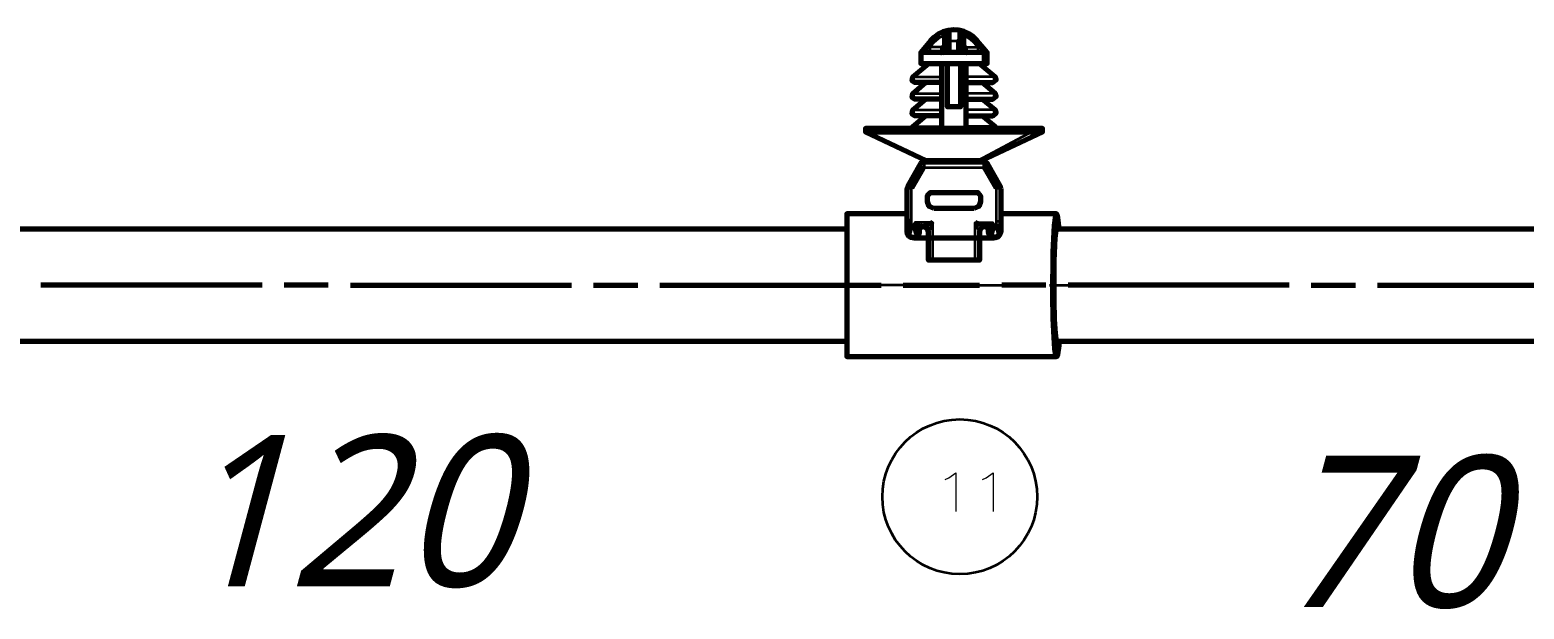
# Model space of a CAD drawing. Header units: millimetres. Extents: x 0 to 174, y 0 to 33.
# Drawn here: x 54.193 to 56.855, y 8.343 to 9.374 of the extents above; entities that cross this region are included whole.
import ezdxf

# ---------------------------------------------------------------- set-up
doc = ezdxf.new("R2010")
doc.units = ezdxf.units.MM
doc.layers.add('PDF_Geomertry', color=7, linetype='Continuous', true_color=0x405f80)
doc.layers.add('PDF_Text', color=7, linetype='Continuous')
doc.styles.add('PDF Lucida Handwriting Italic', font='')
doc.styles.get('PDF Lucida Handwriting Italic').set_extended_font_data('Lucida Handwriting', italic=True)

# ---------------------------------------------------------------- blocks, each defined once
blk = doc.blocks.new('SYM_11_047')
at = {"layer": 'PDF_Geomertry', "lineweight": 70}
for points in [[(-0.0417, 0.2503), (-0.059, 0.2294), (-0.059, 0.21), (0.0517, 0.21), (0.0589, 0.21), (0.0589, 0.2294), (0.0414, 0.2503), (0.0344, 0.2572), (0.0263, 0.2626), (0.0174, 0.2667), (0.0078, 0.269), (-0.0001, 0.2696), (-0.0099, 0.2688), (-0.0193, 0.2661), (-0.0282, 0.2618), (-0.0361, 0.256)], [(-0.0233, 0.2294), (-0.0225, 0.2296), (-0.0219, 0.2301), (-0.0208, 0.2317), (-0.0199, 0.2349), (-0.0194, 0.239), (-0.0136, 0.239), (-0.0142, 0.239), (-0.0194, 0.239), (-0.0201, 0.2336), (-0.0207, 0.2321), (-0.0217, 0.2304)]]:
    blk.add_lwpolyline(points, close=True, dxfattribs=at)
at = {"layer": 'PDF_Geomertry', "lineweight": 35}
for points in [[(-0.0087, 0.2643), (-0.009, 0.2653), (-0.0094, 0.2657), (-0.0103, 0.2663), (-0.0132, 0.2667), (-0.0178, 0.2658), (-0.0218, 0.2643)], [(-0.0136, 0.2465), (-0.0133, 0.2478), (-0.0122, 0.249), (-0.0087, 0.2503), (0.0085, 0.2503), (0.0085, 0.2643), (0.0089, 0.2656), (0.0096, 0.2661), (0.0115, 0.2665), (0.0171, 0.2658), (0.0174, 0.2656), (0.0176, 0.2647), (0.0172, 0.2604), (0.0192, 0.259), (0.0215, 0.2643), (0.0253, 0.2625), (0.0333, 0.2571), (0.0404, 0.2503), (0.0414, 0.2503)], [(0.0215, 0.2643), (0.0171, 0.2658), (0.0086, 0.2686), (-0.0001, 0.2696)], [(-0.0407, 0.2503), (-0.0364, 0.2465), (-0.0353, 0.2478), (-0.0279, 0.2542), (-0.0194, 0.259), (-0.0194, 0.239), (-0.0428, 0.239), (-0.0364, 0.2465)], [(-0.0417, 0.2503), (-0.0407, 0.2503), (-0.0379, 0.2533), (-0.0303, 0.2596), (-0.0218, 0.2643), (-0.0217, 0.2642), (-0.0215, 0.2638), (-0.021, 0.2625), (-0.0194, 0.259)], [(0.0404, 0.2503), (0.0361, 0.2465), (0.029, 0.2532), (0.0207, 0.2585), (0.0192, 0.259), (0.0192, 0.239), (0.0425, 0.239), (0.0361, 0.2465)], [(-0.0556, 0.2329), (-0.0428, 0.239), (-0.0428, 0.2294)], [(-0.0136, 0.239), (-0.0125, 0.2353), (-0.01, 0.2333), (-0.0085, 0.2329)], [(0.0553, 0.2329), (0.0425, 0.239), (0.0425, 0.2294)], [(0.0517, 0.21), (0.0517, 0.2294)], [(-0.0735, 0.1861), (-0.0214, 0.1861)], [(0.0732, 0.1861), (0.0211, 0.1861)], [(-0.0735, 0.1567), (-0.0214, 0.1567)], [(0.0732, 0.1567), (0.0211, 0.1567)], [(-0.0735, 0.1271), (-0.0214, 0.1271)], [(0.0732, 0.1271), (0.0211, 0.1271)], [(-0.0735, 0.0976), (-0.0214, 0.0976)], [(0.0732, 0.0976), (0.0211, 0.0976)], [(0.1383, 0.0942), (0.1383, 0.0885), (0.0432, 0.0369)], [(-0.055, 0.0238), (-0.0607, 0.0271), (-0.0617, 0.0276), (-0.0578, 0.0313), (-0.0532, 0.0324), (-0.0532, 0.0247), (0.0529, 0.0247), (0.0529, 0.0324), (0.0571, 0.0314), (0.0604, 0.0289), (0.0614, 0.0276), (0.0608, 0.0272), (0.0547, 0.0238)], [(-0.0506, 0.0369), (-0.0506, 0.0368), (-0.0532, 0.0365), (-0.0554, 0.0357), (-0.059, 0.0322)], [(0.0588, 0.0322), (0.0572, 0.0342), (0.0551, 0.0357), (0.0529, 0.0365), (0.0503, 0.0368), (0.0503, 0.0369)], [(-0.0756, -0.0771), (-0.0756, -0.0712), (-0.0756, -0.0125), (-0.0832, -0.0125)], [(-0.0819, -0.0076), (-0.0753, -0.0115), (-0.0756, -0.0125)], [(0.0817, -0.0076), (0.075, -0.0115), (0.0753, -0.0125)], [(0.0831, -0.0125), (0.0753, -0.0125), (0.0753, -0.0712), (0.0753, -0.0771), (0.0757, -0.0847)], [(-0.0378, -0.14), (-0.0378, -0.0732), (-0.0697, -0.0732), (-0.0675, -0.0771), (-0.0658, -0.0754), (-0.0697, -0.0732), (-0.0697, -0.0771), (-0.0756, -0.0771), (-0.076, -0.0847)], [(-0.0675, -0.0771), (-0.0635, -0.0842)], [(-0.0658, -0.0754), (-0.0587, -0.0796)], [(-0.0378, -0.0732), (-0.0456, -0.0906)], [(0.0375, -0.14), (0.0375, -0.0732), (0.0694, -0.0732), (0.0672, -0.0771), (0.0656, -0.0754), (0.0585, -0.0796)], [(0.0453, -0.0906), (0.0375, -0.0732)], [(0.0672, -0.0771), (0.0632, -0.0842)], [(0.0656, -0.0754), (0.0694, -0.0732), (0.0694, -0.0771), (0.0753, -0.0771), (0.0831, -0.0771)], [(0.0831, -0.0712), (0.0753, -0.0712)], [(-0.0693, -0.0847), (-0.076, -0.0847), (-0.0776, -0.0917), (-0.0779, -0.0924), (-0.0778, -0.0946), (-0.0771, -0.0957), (-0.0744, -0.0971), (-0.0736, -0.0971), (-0.0736, -0.1003)], [(-0.0736, -0.0971), (-0.0717, -0.0971), (-0.07, -0.0968), (-0.0681, -0.0956), (-0.0672, -0.0936), (-0.0676, -0.0917)], [(0.0733, -0.1003), (0.0733, -0.0971), (0.0714, -0.0971), (0.0697, -0.0968), (0.0678, -0.0956), (0.0669, -0.0936), (0.0674, -0.0917)], [(0.069, -0.0847), (0.0757, -0.0847), (0.0774, -0.0917), (0.0776, -0.0924), (0.0775, -0.0946), (0.0768, -0.0957), (0.0742, -0.0971), (0.0733, -0.0971)]]:
    blk.add_lwpolyline(points, dxfattribs=at)
at = {"layer": 'PDF_Geomertry', "lineweight": 70}
for points in [[(-0.0407, 0.2503), (-0.0556, 0.2329), (-0.0567, 0.2308), (-0.0568, 0.2301), (-0.0567, 0.2299), (-0.0564, 0.2294), (-0.0557, 0.2294)], [(-0.0233, 0.2294), (-0.0196, 0.2301), (-0.0165, 0.2322), (-0.0144, 0.2354), (-0.0136, 0.239), (-0.0136, 0.2465), (-0.0136, 0.259), (-0.0139, 0.2601), (-0.0143, 0.2608), (-0.015, 0.2611), (-0.0154, 0.2611), (-0.0172, 0.2607), (-0.0194, 0.259)], [(-0.0197, 0.2294), (-0.016, 0.2297), (-0.0119, 0.2308), (-0.0085, 0.2329), (-0.0087, 0.2503), (-0.0087, 0.2643), (-0.0122, 0.2625), (-0.0133, 0.2608), (-0.0136, 0.259)], [(-0.0139, 0.2603), (-0.0135, 0.2608), (-0.0133, 0.2608)], [(0.0194, 0.2294), (0.014, 0.2301), (0.0083, 0.2329), (0.0085, 0.2503), (0.0119, 0.249), (0.0131, 0.2478), (0.0133, 0.2465)], [(0.0085, 0.2643), (0.0119, 0.2625), (0.0131, 0.2608), (0.0133, 0.259)], [(0.0172, 0.2604), (0.0151, 0.2611), (0.0144, 0.261), (0.0137, 0.2606), (0.0133, 0.259), (0.0133, 0.2465), (0.0133, 0.239), (0.0139, 0.239), (0.0192, 0.239), (0.0196, 0.2349), (0.0206, 0.2317), (0.0217, 0.2301), (0.0222, 0.2296), (0.0231, 0.2294), (0.0214, 0.2304), (0.0204, 0.2321), (0.0199, 0.2336), (0.0192, 0.239)], [(0.0133, 0.26), (0.0133, 0.2604), (0.0136, 0.2606), (0.0139, 0.2607)], [(0.0404, 0.2503), (0.0553, 0.2329), (0.0564, 0.2308), (0.0565, 0.2301), (0.0564, 0.2297), (0.056, 0.2294), (0.0554, 0.2294)], [(0.0589, 0.2294), (0.0582, 0.2294), (0.0554, 0.2294), (0.0517, 0.2294), (0.0194, 0.2294), (0.0082, 0.2294), (-0.0085, 0.2294), (-0.0197, 0.2294), (-0.0557, 0.2294), (-0.0585, 0.2294), (-0.059, 0.2294)], [(0.0083, 0.2329), (0.0096, 0.2332), (0.0111, 0.234), (0.0124, 0.2356), (0.0132, 0.2372), (0.0133, 0.239), (0.0142, 0.2354), (0.0163, 0.2322), (0.0193, 0.2301), (0.0231, 0.2294)], [(-0.0215, 0.1758), (-0.0697, 0.1758), (-0.0747, 0.1788), (-0.0735, 0.1861), (-0.0449, 0.21)], [(-0.0214, 0.1758), (-0.0214, 0.1831), (-0.0214, 0.1861), (-0.0214, 0.21)], [(0.0115, 0.21), (0.0115, 0.1328), (-0.0118, 0.1328), (-0.0118, 0.21)], [(0.0211, 0.21), (0.0211, 0.1861), (0.0211, 0.1794), (0.0211, 0.1769), (0.0211, 0.1758), (0.0211, 0.176)], [(0.0214, 0.1758), (0.0694, 0.1758), (0.0751, 0.1807), (0.0732, 0.1861), (0.0446, 0.21)], [(-0.0215, 0.1464), (-0.0697, 0.1464), (-0.0747, 0.1492), (-0.0735, 0.1567), (-0.0506, 0.1758)], [(-0.0214, 0.1464), (-0.0214, 0.1464), (-0.0214, 0.1464), (-0.0214, 0.1538), (-0.0214, 0.1567), (-0.0214, 0.1761)], [(0.0211, 0.1758), (0.0211, 0.1567), (0.0211, 0.15), (0.0211, 0.1475), (0.0211, 0.1464), (0.0211, 0.1465)], [(0.0214, 0.1464), (0.0694, 0.1464), (0.0751, 0.1513), (0.0732, 0.1567), (0.0503, 0.1758)], [(-0.0215, 0.1169), (-0.0697, 0.1169), (-0.0747, 0.1197), (-0.0735, 0.1271), (-0.0506, 0.1464)], [(-0.0214, 0.1169), (-0.0214, 0.1169), (-0.0214, 0.1169), (-0.0214, 0.1243), (-0.0214, 0.1271), (-0.0214, 0.1465)], [(0.0211, 0.1464), (0.0211, 0.1271), (0.0211, 0.1206), (0.0211, 0.1179), (0.0211, 0.1174), (0.0211, 0.1171), (0.0211, 0.1169), (0.0211, 0.1169), (0.0211, 0.1169), (0.0211, 0.1169), (0.0211, 0.0976)], [(0.0214, 0.1169), (0.0694, 0.1169), (0.0751, 0.1218), (0.0732, 0.1271), (0.0503, 0.1464)], [(-0.0754, 0.0942), (-0.0735, 0.0976), (-0.0506, 0.1169)], [(-0.0214, 0.0976), (-0.0214, 0.1171)], [(0.0751, 0.0942), (0.0732, 0.0976), (0.0503, 0.1169)], [(0.0492, 0.0369), (0.1576, 0.0885), (0.1576, 0.0942), (0.1383, 0.0942), (-0.1579, 0.0942), (-0.1579, 0.0885), (-0.0494, 0.0369)], [(-0.1579, 0.0885), (0.1383, 0.0885), (0.1576, 0.0885)], [(-0.0635, -0.084), (-0.0693, -0.0847), (-0.0676, -0.0917), (-0.0628, -0.0911), (-0.0622, -0.0908), (-0.0621, -0.0908), (-0.0619, -0.0907), (-0.0619, -0.0906), (-0.0628, -0.0946), (-0.0653, -0.0978), (-0.0682, -0.0996), (-0.0717, -0.1003), (-0.0722, -0.1003), (-0.0736, -0.1003), (-0.0768, -0.0997), (-0.0796, -0.0982), (-0.0824, -0.0947), (-0.0832, -0.0906), (-0.0832, -0.0832), (-0.0832, -0.0771), (-0.0832, -0.0712), (-0.0832, -0.0218), (-0.0832, -0.0125), (-0.0819, -0.0076), (-0.0617, 0.0276), (-0.059, 0.0322), (-0.0585, 0.0331), (-0.0506, 0.0369), (0.0503, 0.0369), (0.0514, 0.0369), (0.0588, 0.0322), (0.0614, 0.0276), (0.0817, -0.0076), (0.0829, -0.0125)], [(-0.0753, -0.0115), (-0.055, 0.0238), (-0.0543, 0.0243), (-0.0532, 0.0247)], [(0.0529, 0.0247), (0.0538, 0.0246), (0.0547, 0.0238), (0.075, -0.0115)], [(-0.036, -0.0481), (-0.044, -0.0447), (-0.0475, -0.0364), (-0.0475, -0.0257), (-0.0474, -0.0249), (-0.0417, -0.02), (0.0414, -0.02), (0.0424, -0.02), (0.0472, -0.0257), (0.0472, -0.0364), (0.044, -0.0444), (0.0357, -0.0481)], [(0.0831, -0.0125), (0.0831, -0.0218), (0.0831, -0.0712), (0.0831, -0.0771), (0.0831, -0.0832)], [(-0.036, -0.0479), (0.0357, -0.0479)], [(-0.0756, -0.0712), (-0.0832, -0.0712), (-0.0832, -0.0771), (-0.0756, -0.0771)], [(-0.0675, -0.0771), (-0.0697, -0.0771), (-0.0693, -0.0847)], [(0.0714, -0.1003), (0.0678, -0.0996), (0.0646, -0.0975), (0.0625, -0.0942), (0.0617, -0.0906), (0.0617, -0.0867), (0.0632, -0.084), (0.0613, -0.0814), (0.0585, -0.0796), (0.0561, -0.0808), (0.056, -0.0808), (0.056, -0.081), (0.0589, -0.0817), (0.061, -0.0839), (0.0617, -0.0867), (0.061, -0.0837), (0.0589, -0.0817), (0.056, -0.081), (0.055, -0.081), (0.0513, -0.0817), (0.0482, -0.0837), (0.046, -0.0869), (0.0453, -0.0906), (0.0453, -0.14), (0.0375, -0.14), (-0.0378, -0.14), (-0.0456, -0.14), (-0.0456, -0.0906), (-0.0468, -0.0857), (-0.0504, -0.0822), (-0.0553, -0.081), (-0.0562, -0.081), (-0.059, -0.0817), (-0.0612, -0.0837), (-0.0619, -0.0867), (-0.0612, -0.0839), (-0.059, -0.0817), (-0.0562, -0.081), (-0.0587, -0.0796), (-0.0615, -0.0814), (-0.0635, -0.084), (-0.0621, -0.0865), (-0.0621, -0.0867), (-0.0619, -0.0867), (-0.0619, -0.0906)], [(-0.0378, -0.0732), (-0.0553, -0.081)], [(0.055, -0.081), (0.0375, -0.0732)], [(0.0672, -0.0771), (0.0694, -0.0771), (0.069, -0.0847)], [(0.1871, -0.2843), (0.1864, -0.2919), (0.1843, -0.3083), (0.1835, -0.3111), (0.1831, -0.3117), (0.1829, -0.3118), (0.1828, -0.3118), (0.1826, -0.3118), (0.1826, -0.3118), (0.1824, -0.3117), (0.1819, -0.3111), (0.1815, -0.3096), (0.1797, -0.2982), (0.1781, -0.2779), (0.1767, -0.2442), (0.176, -0.2037), (0.1767, -0.1253), (0.179, -0.0785), (0.1811, -0.0614), (0.1819, -0.0586), (0.1824, -0.0579), (0.1825, -0.0578), (0.1826, -0.0578), (0.1828, -0.0576), (0.0831, -0.0576)], [(0.1871, -0.0853), (0.185, -0.0647), (0.1839, -0.0594), (0.1828, -0.0576)], [(-0.0832, -0.0832), (-0.0832, -0.0833), (-0.0832, -0.0835), (-0.0829, -0.0836), (-0.0822, -0.0839), (-0.076, -0.0847)], [(-0.0832, -0.0906), (-0.0832, -0.0907), (-0.0832, -0.0908), (-0.0831, -0.0908), (-0.0825, -0.0911), (-0.0776, -0.0917)], [(-0.0717, -0.1003), (-0.0717, -0.0971)], [(0.0617, -0.0906), (0.0618, -0.0907), (0.0618, -0.0908), (0.0619, -0.0908), (0.0625, -0.0911), (0.0674, -0.0917), (0.069, -0.0847), (0.0632, -0.084)], [(0.0774, -0.0917), (0.0822, -0.0911), (0.0828, -0.0908), (0.0829, -0.0908), (0.0829, -0.0907), (0.0831, -0.0906), (0.0818, -0.0951), (0.0788, -0.0986), (0.0751, -0.1), (0.0733, -0.1003), (0.0719, -0.1003), (0.0714, -0.1003), (0.0714, -0.0971)], [(0.0757, -0.0847), (0.0819, -0.0839), (0.0826, -0.0836), (0.0829, -0.0835), (0.0829, -0.0833), (0.0831, -0.0832), (0.0831, -0.0906)]]:
    blk.add_lwpolyline(points, dxfattribs=at)
at = {"layer": 'PDF_Geomertry', "lineweight": 35}
blk.add_lwpolyline([(0.0529, 0.0324), (0.0503, 0.0368), (-0.0506, 0.0368), (-0.0532, 0.0324)], close=True, dxfattribs=at)

msp = doc.modelspace()

# ---------------------------------------------------------------- linework, layer by layer
at = {"layer": 'PDF_Geomertry', "lineweight": 70}
for points in [[(55.756, 9.0464), (55.6482, 9.0464), (55.6482, 9.0464), (55.6482, 9.0463), (55.6482, 9.046), (55.6482, 9.0426), (55.6481, 9.0215), (55.6481, 8.9382), (55.6482, 8.7936), (55.6482, 8.7922), (55.839, 8.7922), (56.0219, 8.7922)], [(55.6481, 9.0188), (53.7229, 9.0188), (53.7229, 9.0188), (53.7229, 9.0188), (53.7229, 9.0183), (53.7229, 9.0146), (53.7228, 8.9964), (53.7228, 8.9293), (53.7229, 8.8203), (53.7229, 8.8197), (55.6481, 8.8197)]]:
    msp.add_lwpolyline(points, dxfattribs=at)
at = {"layer": 'PDF_Geomertry', "color": 3, "lineweight": 70}
for points in [[(55.7675, 9.0038), (55.9106, 9.0038)], [(54.6068, 8.9193), (54.2131, 8.9193)], [(54.7249, 8.9193), (54.6461, 8.9193)], [(54.7643, 8.9193), (55.1579, 8.9193)], [(55.1974, 8.9193), (55.2761, 8.9193)], [(55.3154, 8.9193), (55.7092, 8.9193)], [(55.7485, 8.9193), (55.8272, 8.9193), (55.839, 8.9193), (55.8847, 8.9193)], [(56.0028, 8.9193), (55.9242, 8.9193)], [(56.436, 8.9193), (56.0422, 8.9193)], [(56.4753, 8.9193), (56.554, 8.9193)], [(56.5933, 8.9193), (56.9871, 8.9193)]]:
    msp.add_lwpolyline(points, dxfattribs=at)
at = {"layer": 'PDF_Geomertry', "lineweight": 70}
msp.add_lwpolyline([(57.1033, 9.0188), (56.0219, 9.0188), (56.0218, 9.0188), (56.0217, 9.0188), (56.0215, 9.0185), (56.0208, 9.0167), (56.019, 9.0035), (56.0171, 8.9625), (56.0168, 8.8921), (56.0176, 8.8589), (56.0192, 8.834), (56.0204, 8.8233), (56.0219, 8.8197), (57.1903, 8.8197, -0.05087), (57.1882, 9.0114)], format="xyb", dxfattribs=at)
at = {"layer": 'PDF_Geomertry', "color": 18, "lineweight": 35, "true_color": 0x260000}
for points in [[(54.6068, 8.9193), (54.2131, 8.9193)], [(54.7249, 8.9193), (54.6461, 8.9193)], [(54.7643, 8.9193), (55.1579, 8.9193)], [(55.1974, 8.9193), (55.2761, 8.9193)], [(55.3154, 8.9193), (55.7092, 8.9193)], [(55.6649, 8.9193), (55.5199, 8.9193)], [(55.8517, 8.9193), (55.6975, 8.9193)], [(55.8847, 8.9193), (55.7004, 8.9193)], [(55.7829, 8.9193), (55.7042, 8.9193)], [(55.7485, 8.9193), (55.8272, 8.9193)], [(55.8224, 8.9193), (55.9674, 8.9193)], [(55.8667, 8.9193), (55.9672, 8.9193)], [(55.8911, 8.9193), (55.9699, 8.9193)], [(56.0028, 8.9193), (55.9242, 8.9193)], [(56.0092, 8.9193), (56.1635, 8.9193)], [(56.436, 8.9193), (56.0422, 8.9193)], [(56.4753, 8.9193), (56.554, 8.9193)], [(56.5933, 8.9193), (56.9871, 8.9193)]]:
    msp.add_lwpolyline(points, dxfattribs=at)
at = {"layer": 'PDF_Geomertry', "color": 18, "lineweight": 13, "true_color": 0x260000}
for points in [[(55.8233, 8.5732), (55.83, 8.5765), (55.8422, 8.5854), (55.8422, 8.5165)], [(55.89, 8.5732), (55.8967, 8.5765), (55.9089, 8.5854), (55.9089, 8.5165)]]:
    msp.add_lwpolyline(points, dxfattribs=at)
at = {"layer": 'PDF_Geomertry', "color": 18, "lineweight": 35, "true_color": 0x260000}
msp.add_circle((55.8495, 8.5428), 0.1378, dxfattribs=at)

# ---------------------------------------------------------------- block references
msp.add_blockref('SYM_11_047', (55.8392, 9.104))

# ---------------------------------------------------------------- texts
at = {"layer": 'PDF_Text', "char_height": 0.26906, "attachment_point": 7, "style": 'PDF Lucida Handwriting Italic'}
for s, insert in [('120', (54.4517, 8.3797)), ('70', (56.4144, 8.3428))]:
    msp.add_mtext(s, dxfattribs=dict(at, insert=insert))

doc.saveas('drawing.dxf')
